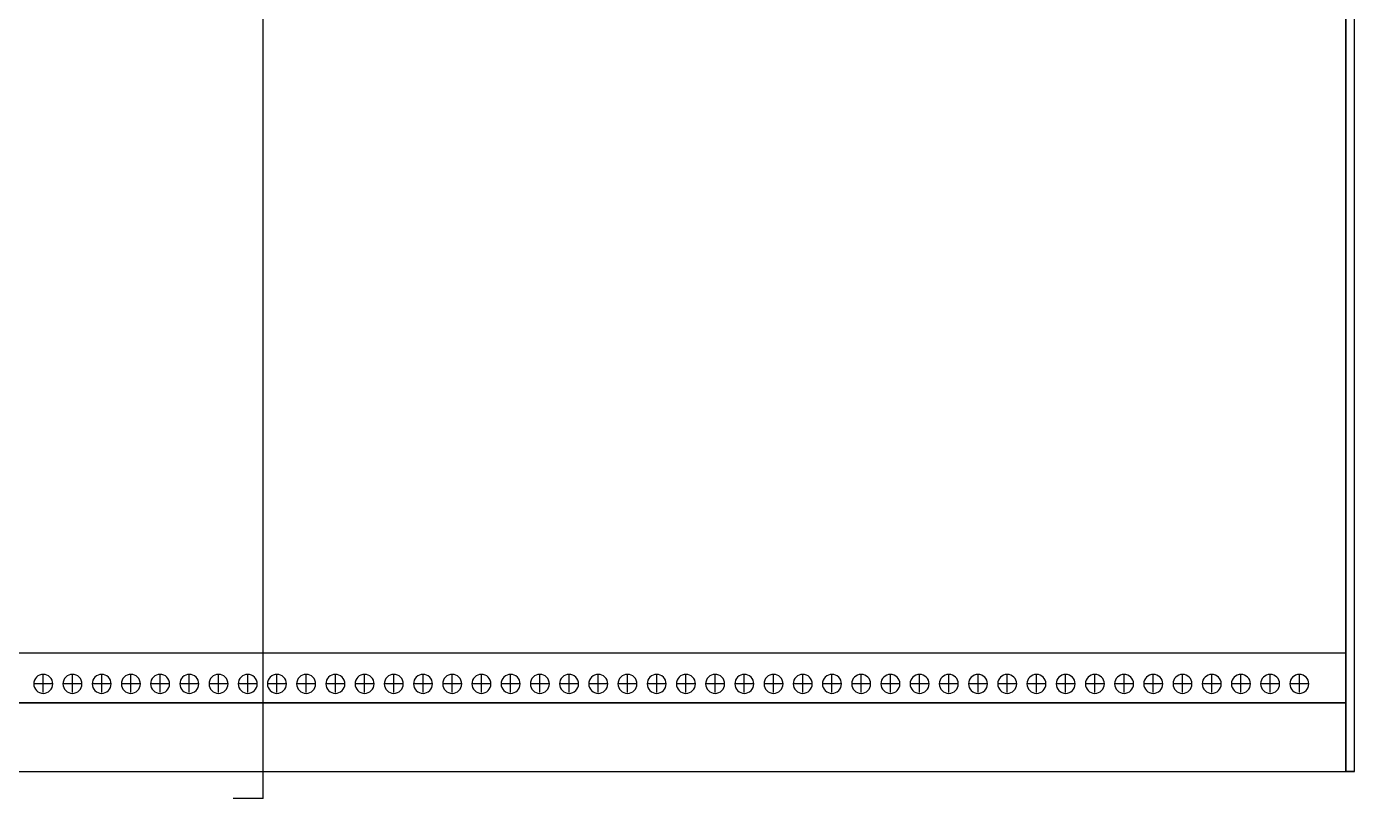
# Model space of a CAD drawing. Header units: millimetres. Extents: x -132 to 387, y -467 to 91.
# Drawn here: x 148.6 to 379.5, y -182.7 to -48.4 of the extents above; entities that cross this region are included whole.
import ezdxf

# ---------------------------------------------------------------- set-up
doc = ezdxf.new("R2010")
doc.units = ezdxf.units.MM
doc.layers.get('0').update_dxf_attribs({"lineweight": 25})

msp = doc.modelspace()

# ---------------------------------------------------------------- linework, layer by layer
for p, q in [((189.76, -182.7), (189.76, 4.68)), ((378.02, 0), (378.02, -175.76)), ((378.02, -175.76), (378.02, -2.25)), ((378.02, -2.25), (378.02, -178.02)), ((378.02, -175.77), (378.02, -2.25)), ((378.02, -175.76), (378.02, -2.26)), ((379.52, -175.77), (379.52, -2.25)), ((379.52, -175.77), (379.52, -2.25)), ((379.52, -175.77), (379.52, -2.25)), ((1.51, -157.34), (378.01, -157.34)), ((2.26, -157.34), (377.26, -157.34)), ((2.26, -157.34), (377.26, -157.34)), ((377.26, -157.34), (378.01, -157.34)), ((377.26, -157.34), (378.01, -157.34)), ((378.01, -157.34), (378.01, -165.84)), ((378.01, -157.34), (378.01, -165.84)), ((378.01, -157.34), (378.01, -165.84)), ((151.5, -164.27), (151.5, -161.27)), ((156.58, -164.27), (156.58, -161.27)), ((161.66, -164.27), (161.66, -161.27)), ((166.74, -164.27), (166.74, -161.27)), ((171.82, -164.27), (171.82, -161.27)), ((176.9, -164.27), (176.9, -161.27)), ((181.98, -164.27), (181.98, -161.27)), ((187.06, -164.27), (187.06, -161.27)), ((192.14, -164.27), (192.14, -161.27)), ((197.22, -164.27), (197.22, -161.27)), ((202.3, -164.27), (202.3, -161.27)), ((207.38, -164.27), (207.38, -161.27)), ((212.46, -164.27), (212.46, -161.27)), ((217.54, -164.27), (217.54, -161.27)), ((222.62, -164.27), (222.62, -161.27)), ((227.7, -164.27), (227.7, -161.27)), ((232.78, -164.27), (232.78, -161.27)), ((237.86, -164.27), (237.86, -161.27)), ((242.94, -164.27), (242.94, -161.27)), ((248.02, -164.27), (248.02, -161.27)), ((253.1, -164.27), (253.1, -161.27)), ((258.18, -164.27), (258.18, -161.27)), ((263.26, -164.27), (263.26, -161.27)), ((268.34, -164.27), (268.34, -161.27)), ((273.42, -164.27), (273.42, -161.27)), ((278.5, -164.27), (278.5, -161.27)), ((283.58, -164.27), (283.58, -161.27)), ((288.66, -164.27), (288.66, -161.27)), ((293.74, -164.27), (293.74, -161.27)), ((298.82, -164.27), (298.82, -161.27)), ((303.9, -164.27), (303.9, -161.27)), ((308.98, -164.27), (308.98, -161.27)), ((314.06, -164.27), (314.06, -161.27)), ((319.14, -164.27), (319.14, -161.27)), ((324.22, -164.27), (324.22, -161.27)), ((329.3, -164.27), (329.3, -161.27)), ((334.38, -164.27), (334.38, -161.27)), ((339.46, -164.27), (339.46, -161.27)), ((344.54, -164.27), (344.54, -161.27)), ((349.62, -164.27), (349.62, -161.27)), ((354.7, -164.27), (354.7, -161.27)), ((359.78, -164.27), (359.78, -161.27)), ((364.86, -164.27), (364.86, -161.27)), ((369.94, -164.27), (369.94, -161.27)), ((153, -162.77), (150, -162.77)), ((158.08, -162.77), (155.08, -162.77)), ((163.16, -162.77), (160.16, -162.77)), ((168.24, -162.77), (165.24, -162.77)), ((173.32, -162.77), (170.32, -162.77)), ((178.4, -162.77), (175.4, -162.77)), ((183.48, -162.77), (180.48, -162.77)), ((188.56, -162.77), (185.56, -162.77)), ((193.64, -162.77), (190.64, -162.77)), ((198.72, -162.77), (195.72, -162.77)), ((203.8, -162.77), (200.8, -162.77)), ((208.88, -162.77), (205.88, -162.77)), ((213.96, -162.77), (210.96, -162.77)), ((219.04, -162.77), (216.04, -162.77)), ((224.12, -162.77), (221.12, -162.77)), ((229.2, -162.77), (226.2, -162.77)), ((234.28, -162.77), (231.28, -162.77)), ((239.36, -162.77), (236.36, -162.77)), ((244.44, -162.77), (241.44, -162.77)), ((249.52, -162.77), (246.52, -162.77)), ((254.6, -162.77), (251.6, -162.77)), ((259.68, -162.77), (256.68, -162.77)), ((264.76, -162.77), (261.76, -162.77)), ((269.84, -162.77), (266.84, -162.77)), ((274.92, -162.77), (271.92, -162.77)), ((280, -162.77), (277, -162.77)), ((285.08, -162.77), (282.08, -162.77)), ((290.16, -162.77), (287.16, -162.77)), ((295.24, -162.77), (292.24, -162.77)), ((300.32, -162.77), (297.32, -162.77)), ((305.4, -162.77), (302.4, -162.77)), ((310.48, -162.77), (307.48, -162.77)), ((315.56, -162.77), (312.56, -162.77)), ((320.64, -162.77), (317.64, -162.77)), ((325.72, -162.77), (322.72, -162.77)), ((330.8, -162.77), (327.8, -162.77)), ((335.88, -162.77), (332.88, -162.77)), ((340.96, -162.77), (337.96, -162.77)), ((346.04, -162.77), (343.04, -162.77)), ((351.12, -162.77), (348.12, -162.77)), ((356.2, -162.77), (353.2, -162.77)), ((361.28, -162.77), (358.28, -162.77)), ((366.36, -162.77), (363.36, -162.77)), ((371.44, -162.77), (368.44, -162.77)), ((378.01, -166.05), (1.51, -166.05)), ((1.51, -166.05), (378.01, -166.05)), ((378.01, -166.05), (1.51, -166.05)), ((1.51, -166.05), (378.01, -166.05)), ((378.01, -165.84), (378.01, -166.05)), ((378.01, -166.05), (378.01, -165.84)), ((378.01, -166.05), (378.01, -165.84)), ((378.01, -167.76), (378.01, -166.05)), ((378.01, -166.05), (378.01, -167.76)), ((378.01, -167.76), (378.01, -166.05)), ((378.01, -167.76), (378.01, -175.76)), ((378.01, -167.76), (378.02, -175.76)), ((378.01, -167.76), (378.01, -175.76)), ((378.01, -178.02), (378.02, -175.76)), ((378.02, -175.76), (378.01, -178.02)), ((378.01, -178.02), (378.01, -175.76)), ((378.01, -175.76), (378.02, -175.76)), ((378.01, -178.02), (378.01, -175.76)), ((378.02, -178.02), (378.02, -175.76)), ((378.02, -178.02), (378.02, -175.77)), ((379.52, -178.02), (379.52, -175.77)), ((379.52, -178.02), (379.52, -175.77)), ((379.52, -178.02), (379.52, -175.77)), ((1.5, -178.02), (378.01, -178.02)), ((1.51, -178.02), (378.01, -178.02)), ((1.51, -178.02), (378.01, -178.02)), ((378.01, -178.02), (379.52, -178.02)), ((379.52, -178.02), (378.02, -178.02)), ((378.02, -178.02), (379.52, -178.02)), ((379.52, -178.02), (378.02, -178.02)), ((189.76, -182.7), (184.51, -182.7))]:
    msp.add_line(p, q)
for centre, start, end in [((151.5, -162.77), 89.9987, 180.0013), ((151.5, -162.77), 89.9987, 180.0013), ((151.5, -162.77), 359.9987, 90.0013), ((151.5, -162.77), 359.9987, 90.0013), ((156.58, -162.77), 89.9987, 180.0013), ((156.58, -162.77), 89.9987, 180.0013), ((156.58, -162.77), 359.9987, 90.0013), ((156.58, -162.77), 359.9987, 90.0013), ((161.66, -162.77), 89.9987, 180.0013), ((161.66, -162.77), 89.9987, 180.0013), ((161.66, -162.77), 359.9987, 90.0013), ((161.66, -162.77), 359.9987, 90.0013), ((166.74, -162.77), 89.9987, 180.0013), ((166.74, -162.77), 89.9987, 180.0013), ((166.74, -162.77), 359.9987, 90.0013), ((166.74, -162.77), 359.9987, 90.0013), ((171.82, -162.77), 89.9987, 180.0013), ((171.82, -162.77), 89.9987, 180.0013), ((171.82, -162.77), 359.9987, 90.0013), ((171.82, -162.77), 359.9987, 90.0013), ((176.9, -162.77), 89.9987, 180.0013), ((176.9, -162.77), 89.9987, 180.0013), ((176.9, -162.77), 359.9987, 90.0013), ((176.9, -162.77), 359.9987, 90.0013), ((181.98, -162.77), 89.9993, 180.0007), ((181.98, -162.77), 89.9993, 180.0007), ((181.98, -162.77), 359.9993, 90.0007), ((181.98, -162.77), 359.9993, 90.0007), ((187.06, -162.77), 89.9993, 180.0007), ((187.06, -162.77), 89.9993, 180.0007), ((187.06, -162.77), 359.9993, 90.0007), ((187.06, -162.77), 359.9993, 90.0007), ((192.14, -162.77), 89.9993, 180.0007), ((192.14, -162.77), 89.9993, 180.0007), ((192.14, -162.77), 359.9993, 90.0007), ((192.14, -162.77), 359.9993, 90.0007), ((197.22, -162.77), 89.9993, 180.0007), ((197.22, -162.77), 89.9993, 180.0007), ((197.22, -162.77), 359.9993, 90.0007), ((197.22, -162.77), 359.9993, 90.0007), ((202.3, -162.77), 89.9987, 180.0013), ((202.3, -162.77), 89.9987, 180.0013), ((202.3, -162.77), 359.9987, 90.0013), ((202.3, -162.77), 359.9987, 90.0013), ((207.38, -162.77), 89.9987, 180.0013), ((207.38, -162.77), 89.9987, 180.0013), ((207.38, -162.77), 359.9987, 90.0013), ((207.38, -162.77), 359.9987, 90.0013), ((212.46, -162.77), 89.9987, 180.0013), ((212.46, -162.77), 89.9987, 180.0013), ((212.46, -162.77), 359.9987, 90.0013), ((212.46, -162.77), 359.9987, 90.0013), ((217.54, -162.77), 89.9987, 180.0013), ((217.54, -162.77), 89.9987, 180.0013), ((217.54, -162.77), 359.9987, 90.0013), ((217.54, -162.77), 359.9987, 90.0013), ((222.62, -162.77), 89.9987, 180.0013), ((222.62, -162.77), 89.9987, 180.0013), ((222.62, -162.77), 359.9987, 90.0013), ((222.62, -162.77), 359.9987, 90.0013), ((227.7, -162.77), 89.9987, 180.0013), ((227.7, -162.77), 89.9987, 180.0013), ((227.7, -162.77), 359.9987, 90.0013), ((227.7, -162.77), 359.9987, 90.0013), ((232.78, -162.77), 89.9987, 180.0013), ((232.78, -162.77), 89.9987, 180.0013), ((232.78, -162.77), 359.9987, 90.0013), ((232.78, -162.77), 359.9987, 90.0013), ((237.86, -162.77), 89.9987, 180.0013), ((237.86, -162.77), 89.9987, 180.0013), ((237.86, -162.77), 359.9987, 90.0013), ((237.86, -162.77), 359.9987, 90.0013), ((242.94, -162.77), 89.9987, 180.0013), ((242.94, -162.77), 89.9987, 180.0013), ((242.94, -162.77), 359.9987, 90.0013), ((242.94, -162.77), 359.9987, 90.0013), ((248.02, -162.77), 89.9987, 180.0013), ((248.02, -162.77), 89.9987, 180.0013), ((248.02, -162.77), 359.9987, 90.0013), ((248.02, -162.77), 359.9987, 90.0013), ((253.1, -162.77), 89.9987, 180.0013), ((253.1, -162.77), 89.9987, 180.0013), ((253.1, -162.77), 359.9987, 90.0013), ((253.1, -162.77), 359.9987, 90.0013), ((258.18, -162.77), 89.9987, 180.0013), ((258.18, -162.77), 89.9987, 180.0013), ((258.18, -162.77), 359.9987, 90.0013), ((258.18, -162.77), 359.9987, 90.0013), ((263.26, -162.77), 89.9987, 180.0013), ((263.26, -162.77), 89.9987, 180.0013), ((263.26, -162.77), 359.9987, 90.0013), ((263.26, -162.77), 359.9987, 90.0013), ((268.34, -162.77), 89.9987, 180.0013), ((268.34, -162.77), 89.9987, 180.0013), ((268.34, -162.77), 359.9987, 90.0013), ((268.34, -162.77), 359.9987, 90.0013), ((273.42, -162.77), 89.9987, 180.0013), ((273.42, -162.77), 89.9987, 180.0013), ((273.42, -162.77), 359.9987, 90.0013), ((273.42, -162.77), 359.9987, 90.0013), ((278.5, -162.77), 89.9987, 180.0013), ((278.5, -162.77), 89.9987, 180.0013), ((278.5, -162.77), 359.9987, 90.0013), ((278.5, -162.77), 359.9987, 90.0013), ((283.58, -162.77), 89.9987, 180.0013), ((283.58, -162.77), 89.9987, 180.0013), ((283.58, -162.77), 359.9987, 90.0013), ((283.58, -162.77), 359.9987, 90.0013), ((288.66, -162.77), 89.9987, 180.0013), ((288.66, -162.77), 89.9987, 180.0013), ((288.66, -162.77), 359.9987, 90.0013), ((288.66, -162.77), 359.9987, 90.0013), ((293.74, -162.77), 90.0053, 179.9947), ((293.74, -162.77), 90.0053, 179.9947), ((293.74, -162.77), 0.0053, 89.9947), ((293.74, -162.77), 0.0053, 89.9947), ((298.82, -162.77), 90.0053, 179.9947), ((298.82, -162.77), 90.0053, 179.9947), ((298.82, -162.77), 0.0053, 89.9947), ((298.82, -162.77), 0.0053, 89.9947), ((303.9, -162.77), 90.0053, 179.9947), ((303.9, -162.77), 90.0053, 179.9947), ((303.9, -162.77), 0.0053, 89.9947), ((303.9, -162.77), 0.0053, 89.9947), ((308.98, -162.77), 90.0053, 179.9947), ((308.98, -162.77), 90.0053, 179.9947), ((308.98, -162.77), 0.0053, 89.9947), ((308.98, -162.77), 0.0053, 89.9947), ((314.06, -162.77), 90.0053, 179.9947), ((314.06, -162.77), 90.0053, 179.9947), ((314.06, -162.77), 0.0053, 89.9947), ((314.06, -162.77), 0.0053, 89.9947), ((319.14, -162.77), 90.0053, 179.9947), ((319.14, -162.77), 90.0053, 179.9947), ((319.14, -162.77), 0.0053, 89.9947), ((319.14, -162.77), 0.0053, 89.9947), ((324.22, -162.77), 90.0053, 179.9947), ((324.22, -162.77), 90.0053, 179.9947), ((324.22, -162.77), 0.0053, 89.9947), ((324.22, -162.77), 0.0053, 89.9947), ((329.3, -162.77), 90.0053, 179.9947), ((329.3, -162.77), 90.0053, 179.9947), ((329.3, -162.77), 0.0053, 89.9947), ((329.3, -162.77), 0.0053, 89.9947), ((334.38, -162.77), 90.0053, 179.9947), ((334.38, -162.77), 90.0053, 179.9947), ((334.38, -162.77), 0.0053, 89.9947), ((334.38, -162.77), 0.0053, 89.9947), ((339.46, -162.77), 90.0053, 179.9947), ((339.46, -162.77), 90.0053, 179.9947), ((339.46, -162.77), 0.0053, 89.9947), ((339.46, -162.77), 0.0053, 89.9947), ((344.54, -162.77), 90.0053, 179.9947), ((344.54, -162.77), 90.0053, 179.9947), ((344.54, -162.77), 0.0053, 89.9947), ((344.54, -162.77), 0.0053, 89.9947), ((349.62, -162.77), 90.0053, 179.9947), ((349.62, -162.77), 90.0053, 179.9947), ((349.62, -162.77), 0.0053, 89.9947), ((349.62, -162.77), 0.0053, 89.9947), ((354.7, -162.77), 90.0053, 179.9947), ((354.7, -162.77), 90.0053, 179.9947), ((354.7, -162.77), 0.0053, 89.9947), ((354.7, -162.77), 0.0053, 89.9947), ((359.78, -162.77), 90.0053, 179.9947), ((359.78, -162.77), 90.0053, 179.9947), ((359.78, -162.77), 0.0053, 89.9947), ((359.78, -162.77), 0.0053, 89.9947), ((364.86, -162.77), 90.0053, 179.9947), ((364.86, -162.77), 90.0053, 179.9947), ((364.86, -162.77), 0.0053, 89.9947), ((364.86, -162.77), 0.0053, 89.9947), ((369.94, -162.77), 90.0053, 179.9947), ((369.94, -162.77), 90.0053, 179.9947), ((369.94, -162.77), 0.0053, 89.9947), ((369.94, -162.77), 0.0053, 89.9947), ((151.5, -162.77), 179.9987, 270.0013), ((151.5, -162.77), 179.9987, 270.0013), ((151.5, -162.77), 269.9987, 0.0013), ((151.5, -162.77), 269.9987, 0.0013), ((156.58, -162.77), 179.9987, 270.0013), ((156.58, -162.77), 179.9987, 270.0013), ((156.58, -162.77), 269.9987, 0.0013), ((156.58, -162.77), 269.9987, 0.0013), ((161.66, -162.77), 179.9987, 270.0013), ((161.66, -162.77), 179.9987, 270.0013), ((161.66, -162.77), 269.9987, 0.0013), ((161.66, -162.77), 269.9987, 0.0013), ((166.74, -162.77), 179.9987, 270.0013), ((166.74, -162.77), 179.9987, 270.0013), ((166.74, -162.77), 269.9987, 0.0013), ((166.74, -162.77), 269.9987, 0.0013), ((171.82, -162.77), 179.9987, 270.0013), ((171.82, -162.77), 179.9987, 270.0013), ((171.82, -162.77), 269.9987, 0.0013), ((171.82, -162.77), 269.9987, 0.0013), ((176.9, -162.77), 179.9987, 270.0013), ((176.9, -162.77), 179.9987, 270.0013), ((176.9, -162.77), 269.9987, 0.0013), ((176.9, -162.77), 269.9987, 0.0013), ((181.98, -162.77), 179.9993, 270.0007), ((181.98, -162.77), 179.9993, 270.0007), ((181.98, -162.77), 269.9993, 0.0007), ((181.98, -162.77), 269.9993, 0.0007), ((187.06, -162.77), 179.9993, 270.0007), ((187.06, -162.77), 179.9993, 270.0007), ((187.06, -162.77), 269.9993, 0.0007), ((187.06, -162.77), 269.9993, 0.0007), ((192.14, -162.77), 179.9993, 270.0007), ((192.14, -162.77), 179.9993, 270.0007), ((192.14, -162.77), 269.9993, 0.0007), ((192.14, -162.77), 269.9993, 0.0007), ((197.22, -162.77), 179.9993, 270.0007), ((197.22, -162.77), 179.9993, 270.0007), ((197.22, -162.77), 269.9993, 0.0007), ((197.22, -162.77), 269.9993, 0.0007), ((202.3, -162.77), 179.9987, 270.0013), ((202.3, -162.77), 179.9987, 270.0013), ((202.3, -162.77), 269.9987, 0.0013), ((202.3, -162.77), 269.9987, 0.0013), ((207.38, -162.77), 179.9987, 270.0013), ((207.38, -162.77), 179.9987, 270.0013), ((207.38, -162.77), 269.9987, 0.0013), ((207.38, -162.77), 269.9987, 0.0013), ((212.46, -162.77), 179.9987, 270.0013), ((212.46, -162.77), 179.9987, 270.0013), ((212.46, -162.77), 269.9987, 0.0013), ((212.46, -162.77), 269.9987, 0.0013), ((217.54, -162.77), 179.9987, 270.0013), ((217.54, -162.77), 179.9987, 270.0013), ((217.54, -162.77), 269.9987, 0.0013), ((217.54, -162.77), 269.9987, 0.0013), ((222.62, -162.77), 179.9987, 270.0013), ((222.62, -162.77), 179.9987, 270.0013), ((222.62, -162.77), 269.9987, 0.0013), ((222.62, -162.77), 269.9987, 0.0013), ((227.7, -162.77), 179.9987, 270.0013), ((227.7, -162.77), 179.9987, 270.0013), ((227.7, -162.77), 269.9987, 0.0013), ((227.7, -162.77), 269.9987, 0.0013), ((232.78, -162.77), 179.9987, 270.0013), ((232.78, -162.77), 179.9987, 270.0013), ((232.78, -162.77), 269.9987, 0.0013), ((232.78, -162.77), 269.9987, 0.0013), ((237.86, -162.77), 179.9987, 270.0013), ((237.86, -162.77), 179.9987, 270.0013), ((237.86, -162.77), 269.9987, 0.0013), ((237.86, -162.77), 269.9987, 0.0013), ((242.94, -162.77), 179.9987, 270.0013), ((242.94, -162.77), 179.9987, 270.0013), ((242.94, -162.77), 269.9987, 0.0013), ((242.94, -162.77), 269.9987, 0.0013), ((248.02, -162.77), 179.9987, 270.0013), ((248.02, -162.77), 179.9987, 270.0013), ((248.02, -162.77), 269.9987, 0.0013), ((248.02, -162.77), 269.9987, 0.0013), ((253.1, -162.77), 179.9987, 270.0013), ((253.1, -162.77), 179.9987, 270.0013), ((253.1, -162.77), 269.9987, 0.0013), ((253.1, -162.77), 269.9987, 0.0013), ((258.18, -162.77), 179.9987, 270.0013), ((258.18, -162.77), 179.9987, 270.0013), ((258.18, -162.77), 269.9987, 0.0013), ((258.18, -162.77), 269.9987, 0.0013), ((263.26, -162.77), 179.9987, 270.0013), ((263.26, -162.77), 179.9987, 270.0013), ((263.26, -162.77), 269.9987, 0.0013), ((263.26, -162.77), 269.9987, 0.0013), ((268.34, -162.77), 179.9987, 270.0013), ((268.34, -162.77), 179.9987, 270.0013), ((268.34, -162.77), 269.9987, 0.0013), ((268.34, -162.77), 269.9987, 0.0013), ((273.42, -162.77), 179.9987, 270.0013), ((273.42, -162.77), 179.9987, 270.0013), ((273.42, -162.77), 269.9987, 0.0013), ((273.42, -162.77), 269.9987, 0.0013), ((278.5, -162.77), 179.9987, 270.0013), ((278.5, -162.77), 179.9987, 270.0013), ((278.5, -162.77), 269.9987, 0.0013), ((278.5, -162.77), 269.9987, 0.0013), ((283.58, -162.77), 179.9987, 270.0013), ((283.58, -162.77), 179.9987, 270.0013), ((283.58, -162.77), 269.9987, 0.0013), ((283.58, -162.77), 269.9987, 0.0013), ((288.66, -162.77), 179.9987, 270.0013), ((288.66, -162.77), 179.9987, 270.0013), ((288.66, -162.77), 269.9987, 0.0013), ((288.66, -162.77), 269.9987, 0.0013), ((293.74, -162.77), 180.0053, 269.9947), ((293.74, -162.77), 180.0053, 269.9947), ((293.74, -162.77), 270.0053, 359.9947), ((293.74, -162.77), 270.0053, 359.9947), ((298.82, -162.77), 180.0053, 269.9947), ((298.82, -162.77), 180.0053, 269.9947), ((298.82, -162.77), 270.0053, 359.9947), ((298.82, -162.77), 270.0053, 359.9947), ((303.9, -162.77), 180.0053, 269.9947), ((303.9, -162.77), 180.0053, 269.9947), ((303.9, -162.77), 270.0053, 359.9947), ((303.9, -162.77), 270.0053, 359.9947), ((308.98, -162.77), 180.0053, 269.9947), ((308.98, -162.77), 180.0053, 269.9947), ((308.98, -162.77), 270.0053, 359.9947), ((308.98, -162.77), 270.0053, 359.9947), ((314.06, -162.77), 180.0053, 269.9947), ((314.06, -162.77), 180.0053, 269.9947), ((314.06, -162.77), 270.0053, 359.9947), ((314.06, -162.77), 270.0053, 359.9947), ((319.14, -162.77), 180.0053, 269.9947), ((319.14, -162.77), 180.0053, 269.9947), ((319.14, -162.77), 270.0053, 359.9947), ((319.14, -162.77), 270.0053, 359.9947), ((324.22, -162.77), 180.0053, 269.9947), ((324.22, -162.77), 180.0053, 269.9947), ((324.22, -162.77), 270.0053, 359.9947), ((324.22, -162.77), 270.0053, 359.9947), ((329.3, -162.77), 180.0053, 269.9947), ((329.3, -162.77), 180.0053, 269.9947), ((329.3, -162.77), 270.0053, 359.9947), ((329.3, -162.77), 270.0053, 359.9947), ((334.38, -162.77), 180.0053, 269.9947), ((334.38, -162.77), 180.0053, 269.9947), ((334.38, -162.77), 270.0053, 359.9947), ((334.38, -162.77), 270.0053, 359.9947), ((339.46, -162.77), 180.0053, 269.9947), ((339.46, -162.77), 180.0053, 269.9947), ((339.46, -162.77), 270.0053, 359.9947), ((339.46, -162.77), 270.0053, 359.9947), ((344.54, -162.77), 180.0053, 269.9947), ((344.54, -162.77), 180.0053, 269.9947), ((344.54, -162.77), 270.0053, 359.9947), ((344.54, -162.77), 270.0053, 359.9947), ((349.62, -162.77), 180.0053, 269.9947), ((349.62, -162.77), 180.0053, 269.9947), ((349.62, -162.77), 270.0053, 359.9947), ((349.62, -162.77), 270.0053, 359.9947), ((354.7, -162.77), 180.0053, 269.9947), ((354.7, -162.77), 180.0053, 269.9947), ((354.7, -162.77), 270.0053, 359.9947), ((354.7, -162.77), 270.0053, 359.9947), ((359.78, -162.77), 180.0053, 269.9947), ((359.78, -162.77), 180.0053, 269.9947), ((359.78, -162.77), 270.0053, 359.9947), ((359.78, -162.77), 270.0053, 359.9947), ((364.86, -162.77), 180.0053, 269.9947), ((364.86, -162.77), 180.0053, 269.9947), ((364.86, -162.77), 270.0053, 359.9947), ((364.86, -162.77), 270.0053, 359.9947), ((369.94, -162.77), 180.0053, 269.9947), ((369.94, -162.77), 180.0053, 269.9947), ((369.94, -162.77), 270.0053, 359.9947), ((369.94, -162.77), 270.0053, 359.9947)]:
    msp.add_arc(centre, 1.65, start, end)

doc.saveas('drawing.dxf')
